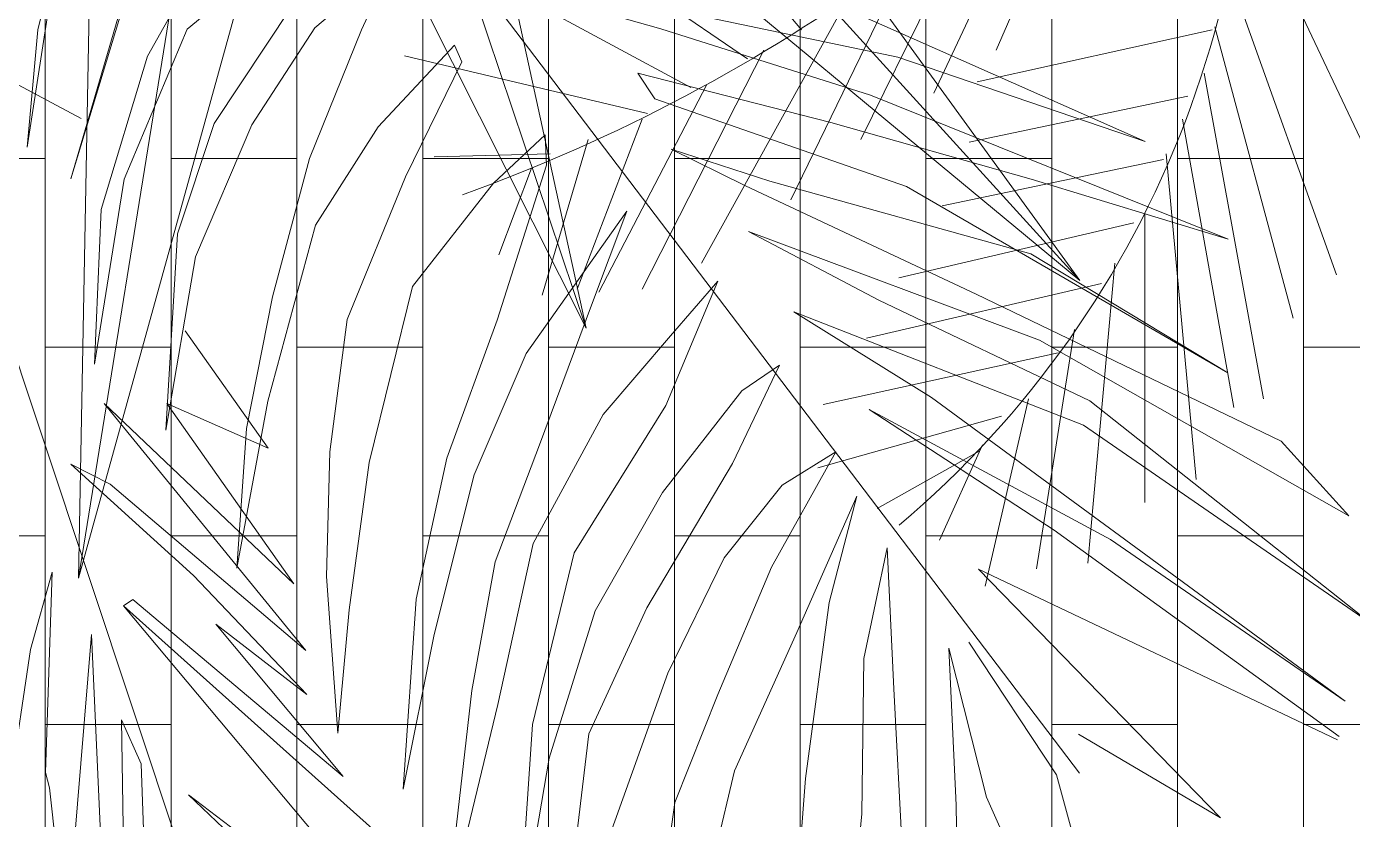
# Model space of a CAD drawing. Header units: metres. Extents: x 8 to 2416, y -346 to 476.
# Drawn here: x 36.892 to 38.32, y 40.29 to 41.144 of the extents above; entities that cross this region are included whole.
import ezdxf

# ---------------------------------------------------------------- set-up
doc = ezdxf.new("R2010")
doc.units = ezdxf.units.M
doc.linetypes.add('0', pattern=[0])
doc.layers.get('0').update_dxf_attribs({"color": 250, "linetype": '0', "lineweight": 20})
doc.layers.add('ARBOLES', color=86, linetype='Continuous', lineweight=0)
doc.layers.add('arboles oscuros', color=7, linetype='Continuous', lineweight=0, true_color=0x4d582c)
doc.layers.add('hatch piso', color=253, linetype='Continuous', lineweight=0, transparency=0.7)

# ---------------------------------------------------------------- blocks, each defined once
blk = doc.blocks.new('ARBUSTO 2')
at = {"layer": 'arboles oscuros', "color": 252, "true_color": 0x8da178}
for p in [(-1.09983748001946, 0.8006334353528928), (-0.5358230202971299, -1.250419957926198), (0.6435375006567483, -1.198547398107166)]:
    blk.add_line(p, (2.273736754432321e-13, 5.684341886080801e-14), dxfattribs=at)
for points in [[(2.273736754432321e-13, 5.684341886080801e-14), (-0.443255562289778, 0.452046263502524), (-1.09983748001946, 0.8006334353529212), (-0.5522900016483163, 0.3014719058714377), (2.273736754432321e-13, 5.684341886080801e-14)], [(2.273736754432321e-13, 5.684341886080801e-14), (-0.3420788781838837, -0.5327319766522578), (-0.5358230202971299, -1.250419957926169), (-0.1710172887908357, -0.605526748282017), (2.273736754432321e-13, 5.684341886080801e-14)], [(2.273736754432321e-13, 8.526512829121202e-14), (0.2032239390853192, -0.5996009910182636), (0.6435375006567483, -1.198547398107138), (0.3667923397808863, -0.5112464527296936), (2.273736754432321e-13, 8.526512829121202e-14)]]:
    blk.add_lwpolyline(points, dxfattribs=at)
blk = doc.blocks.new('PL MUEBLES 1N NASAS 09')
at = {"layer": 'hatch piso'}
h = blk.add_hatch(dxfattribs=at)
h.set_pattern_fill('AR-BRSTD', color=256, scale=0.002, angle=-90.00000000000001)
h.set_pattern_definition([(270, (-8.745879547549919, 232.0100725299206), (0.1354836, -2.178742458197296e-17), []), (0, (-8.745879547549919, 232.0100725299206), (0.1354836, 0.2032), [0.1354836, -0.1354836])])
edge = h.paths.add_edge_path()
edge.add_line((62.33047333544064, 47.14807486002906), (63.23047333544037, 47.14807486002911))
edge.add_line((63.23047333544037, 47.14807486002911), (63.23047333544059, 48.44807486002907))
edge.add_line((63.23047333544059, 48.44807486002907), (56.53309564073618, 48.44807486002884))
edge.add_line((56.53309564073618, 48.44807486002884), (56.53309564073629, 48.27307486002911))
edge.add_line((56.53309564073629, 48.27307486002911), (56.38309564073631, 48.27307486002911))
edge.add_line((56.38309564073631, 48.27307486002911), (56.38309564073633, 48.45357486002917))
edge.add_line((56.38309564073633, 48.45357486002917), (54.58787718628311, 48.45357486002946))
edge.add_line((54.58787718628311, 48.45357486002946), (54.58787718628315, 46.94807486002907))
edge.add_line((54.58787718628315, 46.94807486002907), (55.82569395206997, 46.94807486002912))
edge.add_arc((55.87547333544112, 46.99728881121364), 0.07000000000002685, 180.0000000000116, 224.6727403341577, ccw=False)
edge.add_line((55.80547333544109, 46.99728881121362), (55.80547333544109, 47.10728881121358))
edge.add_arc((55.8754733354411, 47.10728881121359), 0.07000000000000739, 90.00000000001171, 180.0000000000116, ccw=False)
edge.add_line((55.87547333544109, 47.1772888112136), (55.9854733354411, 47.1772888112136))
edge.add_arc((55.98547333544109, 47.10728881121359), 0.07000000000000739, -1.1709744285326451e-11, 89.9999999999884, ccw=False)
edge.add_line((56.05547333544109, 47.10728881121358), (56.05547333544109, 46.99728881121362))
edge.add_arc((55.98547333544108, 46.9972888112136), 0.0700000000000145, -44.67274033409598, 1.750777300912887e-11, ccw=False)
edge.add_line((56.03525271881227, 46.94807486002915), (59.0256939700979, 46.94807486002929))
edge.add_arc((59.07547333674199, 46.99728882813308), 0.07000000000004498, 179.9999999999884, 224.6727598081308, ccw=False)
edge.add_line((59.00547333674194, 46.99728882813309), (59.00547333674194, 47.10728882813305))
edge.add_arc((59.07547333674194, 47.10728882813305), 0.06999999999999318, 90, 180, ccw=False)
edge.add_line((59.07547333674194, 47.17728882813304), (59.18547333674195, 47.17728882813304))
edge.add_arc((59.18547333674195, 47.10728882813305), 0.06999999999999318, 0, 90, ccw=False)
edge.add_line((59.25547333674194, 47.10728882813305), (59.25547333674194, 46.99728882813309))
edge.add_arc((59.18547333674189, 46.99728882813309), 0.07000000000005002, -90, 0, ccw=False)
edge.add_line((59.18547333674189, 46.92728882813304), (59.07547333674199, 46.92728882813304))
edge.add_arc((59.07547333674199, 46.99728882813307), 0.0700000000000287, 229.9947977251994, 270, ccw=False)
edge.add_line((59.03047333544123, 46.94366980275089), (59.03047333544112, 44.97199442516524))
edge.add_arc((59.07547333674192, 44.91837539978317), 0.0699999999999629, 89.9999999999884, 130.0052022748909, ccw=False)
edge.add_line((59.07547333674194, 44.98837539978314), (59.18547333674195, 44.98837539978314))
edge.add_arc((59.18547333674195, 44.91837539978314), 0.06999999999999318, 0, 90, ccw=False)
edge.add_line((59.25547333674194, 44.91837539978314), (59.25547333674194, 44.80837539978319))
edge.add_arc((59.18547333674189, 44.80837539978319), 0.07000000000005002, -90, 0, ccw=False)
edge.add_line((59.18547333674189, 44.73837539978314), (59.07547333674199, 44.73837539978314))
edge.add_arc((59.07547333674198, 44.80837539978323), 0.07000000000009265, 229.9947977250752, 270.0000000000116, ccw=False)
edge.add_line((59.03047333544106, 44.7547563744011), (59.03047333544089, 41.1719944251663))
edge.add_arc((59.07547333674065, 41.11837539978324), 0.07000000000005885, 90.00000000001751, 130.0052022737088, ccw=False)
edge.add_line((59.07547333674063, 41.1883753997833), (59.18547333674053, 41.1883753997833))
edge.add_arc((59.18547333674053, 41.11837539978325), 0.07000000000005002, 0, 90, ccw=False)
edge.add_line((59.25547333674058, 41.11837539978325), (59.25547333674058, 41.00837539978329))
edge.add_arc((59.18547333674059, 41.00837539978329), 0.06999999999999318, -90, 0, ccw=False)
edge.add_line((59.18547333674059, 40.9383753997833), (59.07547333674057, 40.9383753997833))
edge.add_arc((59.07547333674057, 41.00837539978329), 0.06999999999999318, 180, 270, ccw=False)
edge.add_line((59.00547333674058, 41.00837539978329), (59.00547333674058, 41.11837539978325))
edge.add_arc((59.07547333674064, 41.11837539978322), 0.07000000000005713, 149.8480530798668, 179.9999999999767, ccw=False)
edge.add_line((59.01494459063377, 41.15353604390046), (56.03909236191515, 41.15353604390057))
edge.add_arc((55.98547333544103, 41.10853604390083), 0.07000000000006618, 2.9103830456733704e-11, 40.005200884535725, ccw=False)
edge.add_line((56.05547333544109, 41.10853604390087), (56.05547333544109, 40.99853604390091))
edge.add_arc((55.9854733354411, 40.99853604390091), 0.06999999999999318, -90, 0, ccw=False)
edge.add_line((55.9854733354411, 40.92853604390092), (55.87547333544109, 40.92853604390092))
edge.add_arc((55.87547333544109, 40.99853604390091), 0.06999999999999318, 180, 270, ccw=False)
edge.add_line((55.80547333544109, 40.99853604390091), (55.80547333544109, 41.10853604390087))
edge.add_arc((55.87547333544116, 41.10853604390083), 0.07000000000006423, 139.9947991154644, 179.9999999999709, ccw=False)
edge.add_line((55.82185430896703, 41.15353604390057), (50.43629332391805, 41.15353604390077))
edge.add_arc((50.38267429744407, 41.10853604390091), 0.07000000000003498, -3.490185918053612e-11, 40.005200884686076, ccw=False)
edge.add_line((50.4526742974441, 41.10853604390087), (50.4526742974441, 40.99853604390091))
edge.add_arc((50.38267429744411, 40.99853604390091), 0.06999999999999318, -90, 0, ccw=False)
edge.add_line((50.38267429744411, 40.92853604390092), (50.2726742974441, 40.92853604390092))
edge.add_arc((50.2726742974441, 40.99853604390091), 0.06999999999999318, 180, 270, ccw=False)
edge.add_line((50.2026742974441, 40.99853604390091), (50.2026742974441, 41.10853604390087))
edge.add_arc((50.27267429744415, 41.10853604390086), 0.07000000000005002, 139.9947991152424, 179.9999999999942, ccw=False)
edge.add_line((50.21905527097022, 41.1535360439008), (46.43047333544075, 41.15353604390094))
edge.add_line((46.43047333544075, 41.15353604390094), (46.43047333544064, 40.95353604390095))
edge.add_line((46.43047333544064, 40.95353604390095), (44.33047333544016, 40.95353604390101))
edge.add_line((44.33047333544016, 40.95353604390101), (44.33047333544033, 39.35357486002907))
edge.add_line((44.33047333544033, 39.35357486002907), (47.83047333544033, 39.35357486002907))
edge.add_line((47.83047333544033, 39.35357486002907), (47.83047333544062, 38.95357486002915))
edge.add_line((47.83047333544062, 38.95357486002915), (62.33047333543995, 38.95357486002904))
edge.add_line((62.33047333543995, 38.95357486002904), (62.33047333544064, 47.14807486002906))
blk = doc.blocks.new('A2')
at = {"layer": 'ARBOLES', "color": 87, "true_color": 0x4f6a34, "extrusion": (-5.0859915e-09, -1.3773533e-08, 1)}
for p, q in [((763.1741177946303, -219.9944056690025, -1.2345189252e-06), (703.4712403886535, -141.403523034509, -4.556931378e-07)), ((676.3607062756179, -143.6689092599053, -6.247794551e-07), (673.4414820639128, -155.9584107488732, -8.088964585e-07)), ((682.7788370386762, -147.2415939834727, -6.413453875e-07), (676.2775189692802, -168.7903402051649, -9.712134024e-07)), ((688.5328603648323, -148.1578509957425, -6.247005701e-07), (682.8919744791411, -158.232714823353, -7.921565368e-07)), ((686.3016338691392, -155.8888449771677, -7.425316695e-07), (694.8109904402548, -148.851543614241, -6.023246522e-07)), ((697.2927546512828, -155.7757075611305, -6.850726209999999e-07), (703.9655125503267, -150.1902789963704, -5.742039467e-07)), ((703.9655125503267, -150.1902789963704, -5.742039467e-07), (701.3296328822853, -155.9386088656069, -6.667848192e-07)), ((659.4531543457372, -154.1524685501191, -8.551667696e-07), (677.1646417739792, -163.5936322693801, -8.951244753e-07)), ((676.2775189692802, -168.7903402051649, -9.712134024e-07), (680.6637199938626, -153.7767009210187, -7.421143657e-07)), ((695.3175174797382, -153.9373751188854, -6.697983279e-07), (688.6299057174631, -164.0087734686433, -8.425302016e-07)), ((717.8247329021906, -153.2268523628938, -5.455404135e-07), (727.1244549137148, -155.8744914055949, -5.347094502e-07)), ((672.5108651875045, -166.0488726227411, -9.526108773e-07), (674.2299926638826, -154.9142852357403, -7.905048031e-07)), ((747.5278202288803, -158.2972147677415, -4.643075682e-07), (730.9036136309765, -154.8402678154705, -5.012437685e-07)), ((744.1380913839989, -154.6224076434811, -4.309326232e-07), (768.8496681456841, -165.5828338789777, -4.562135465e-07)), ((673.4414820639128, -155.9584107488732, -8.088964585e-07), (672.5108651875045, -166.0488726227411, -9.526108773e-07)), ((680.8756382347206, -168.8055668611381, -9.480371318e-07), (686.3016338691392, -155.8888449771677, -7.425316695e-07)), ((691.8818629530881, -164.1316931307701, -8.276838128e-07), (697.2927546512828, -155.7757075611305, -6.850726209999999e-07)), ((701.3296328822853, -155.9386088656069, -6.667848192e-07), (696.8442809236252, -167.0266545151126, -8.423188434e-07)), ((727.1244549137148, -155.8744914055949, -5.347094502e-07), (745.1617922091323, -161.5791280142918, -5.215447069e-07)), ((702.7598446041594, -164.3172478045304, -7.749142342e-07), (709.3252808421556, -157.2735075368675, -6.445052927e-07)), ((709.3252808421556, -157.2735075368675, -6.445052927e-07), (709.9560880711276, -158.6961700656651, -6.608921017e-07)), ((682.8919744791411, -158.232714823353, -7.921565368e-07), (678.8856699432022, -171.4158212639609, -9.941105187e-07)), ((709.9560880711276, -158.6961700656651, -6.608921017e-07), (705.1007429225641, -168.6241005306882, -8.223290234e-07)), ((768.8496681456841, -165.5828338789777, -4.562135465e-07), (747.5278202288803, -158.2972147677415, -4.643075682e-07)), ((741.7521330574175, -163.922996365365, -5.711695523e-07), (725.1305252066514, -159.6810055804253, -5.972797082e-07)), ((725.1305252066514, -159.6810055804253, -5.972797082e-07), (726.581161547609, -161.8914347964441, -6.203472038e-07)), ((726.581161547609, -161.8914347964441, -6.203472038e-07), (748.2759746863082, -169.4399729864652, -6.139776087e-07)), ((745.1617922091323, -161.5791280142918, -5.215447069e-07), (775.9994920682437, -173.9804123478359, -5.355139268e-07)), ((688.6299057174631, -164.0087734686433, -8.425302016e-07), (685.458161186839, -173.5310612462867, -9.898172119e-07)), ((687.0216897333684, -175.5175639081822, -1.0092262789e-06), (691.8818629530881, -164.1316931307701, -8.276838128e-07)), ((697.3485803279974, -172.7853813483208, -9.190719948e-07), (702.7598446041594, -164.3172478045304, -7.749142342e-07)), ((759.0071485578833, -168.802604509279, -5.506201341e-07), (741.7521330574175, -163.922996365365, -5.711695523e-07)), ((712.6877750822009, -169.1725930226997, -7.912961219e-07), (717.1502261796147, -165.0004194839497, -7.111345638e-07)), ((717.1502261796147, -165.0004194839497, -7.111345638e-07), (717.2537110955652, -167.6176053726618, -7.466561366e-07)), ((736.5016664392982, -168.9897658120512, -6.676606968e-07), (727.9873595240741, -166.2325758450092, -6.729881423e-07)), ((727.9873595240741, -166.2325758450092, -6.729881423e-07), (734.4068510436659, -169.3940474615047, -6.838832967e-07)), ((696.8442809236252, -167.0266545151126, -8.423188434e-07), (693.6646125915316, -178.9414586888192, -1.0225995575e-06)), ((717.2537110955652, -167.6176053726618, -7.466561366e-07), (713.0226130059361, -180.9495015987025, -9.518027776e-07)), ((678.3181137659698, -184.7598484057964, -1.1807915024e-06), (680.8756382347206, -168.8055668611381, -9.480371318e-07)), ((705.1007429225641, -168.6241005306882, -8.223290234e-07), (700.0880669619755, -180.9066706912646, -1.0169978356e-06)), ((758.9858558246033, -175.2324946150675, -6.392907322e-07), (736.5016664392982, -168.9897658120512, -6.676606968e-07)), ((775.9994920682437, -173.9804123478359, -5.355139268e-07), (759.0071485578833, -168.802604509279, -5.506201341e-07)), ((705.7050596899817, -178.0467419530378, -9.490385357e-07), (712.6877750822009, -169.1725930226997, -7.912961219e-07)), ((734.4068510436659, -169.3940474615047, -6.838832967e-07), (754.2639514526163, -178.7309075159723, -7.11491803e-07)), ((748.2759746863082, -169.4399729864652, -6.139776087e-07), (775.9613650157213, -185.4944007223982, -6.942961392e-07)), ((686.8773501200714, -230.1738004667925, -1.7627698652e-06), (666.9259317923667, -170.2941463989524, -1.0394882193e-06)), ((678.8856699432022, -171.4158212639609, -9.941105187e-07), (678.3181137659698, -184.7598484057964, -1.1807915024e-06)), ((715.5177473690771, -183.8362934884765, -9.788738688e-07), (724.1939666853311, -171.5658542151944, -7.657393914e-07)), ((724.1939666853311, -171.5658542151944, -7.657393914e-07), (721.1390740673164, -179.6679570045512, -8.928711291e-07)), ((685.458161186839, -173.5310612462867, -9.898172119e-07), (684.4676308940108, -190.4251195849081, -1.22754591e-06)), ((693.2609485860307, -187.9495441834946, -1.1487257518e-06), (697.3485803279974, -172.7853813483208, -9.190719948e-07)), ((759.7462666147497, -182.6743283478437, -7.379236317e-07), (734.6555358377902, -173.3201370112483, -7.366946118e-07)), ((734.6555358377902, -173.3201370112483, -7.366946118e-07), (745.8884084547266, -179.2265420322058, -7.609163817e-07)), ((684.4676308940108, -190.4251195849081, -1.22754591e-06), (687.0216897333684, -175.5175639081822, -1.0092262789e-06)), ((775.9613650157213, -185.4944007223982, -6.942961392e-07), (758.9858558246033, -175.2324946150675, -6.392907322e-07)), ((701.9912598065275, -193.2121429543883, -1.176808041e-06), (705.7050596899817, -178.0467419530378, -9.490385357e-07)), ((732.0244842255883, -177.6105263820973, -8.091699373e-07), (727.5403690525467, -188.3247398393947, -9.795486812e-07)), ((727.9341297672695, -182.3073021862821, -8.946646416e-07), (732.0244842255883, -177.6105263820973, -8.091699373e-07)), ((693.6646125915316, -178.9414586888192, -1.0225995575e-06), (691.4213795941517, -190.298611935743, -1.1904367461e-06)), ((745.8884084547266, -179.2265420322058, -7.609163817e-07), (764.065373656448, -187.9223202145448, -7.882400791e-07)), ((754.2639514526163, -178.7309075159723, -7.11491803e-07), (780.5400492955529, -191.3787719396243, -7.520575709e-07)), ((721.1390740673164, -179.6679570045512, -8.928711291e-07), (716.6506278295731, -191.6905785227724, -1.0812933023e-06)), ((763.5350793267507, -190.0140398661554, -8.197475211e-07), (738.5578575609488, -180.2490062832775, -8.122824461e-07)), ((738.5578575609488, -180.2490062832775, -8.122824461e-07), (750.4214148982048, -187.6154550916225, -8.534065201e-07)), ((700.0880669619755, -180.9066706912646, -1.0169978356e-06), (698.5923706091638, -192.3036827370593, -1.1815820557e-06)), ((713.0226130059361, -180.9495015987025, -9.518027776e-07), (708.6840690650554, -192.8604689040426, -1.137924676e-06)), ((693.2842218179737, -191.989086817105, -1.204246158e-06), (686.1400926185032, -181.871887309248, -1.1012315572e-06)), ((722.1546056087487, -189.0919592785986, -1.0175079504e-06), (727.9341297672695, -182.3073021862821, -8.946646416e-07)), ((786.3879011687039, -197.8280969602664, -8.11145437e-07), (759.7462666147497, -182.6743283478437, -7.379236317e-07)), ((711.0344990899298, -194.2888249102803, -1.1456439175e-06), (715.5177473690771, -183.8362934884765, -9.788738688e-07)), ((737.3463728417058, -184.8431628069682, -8.817218134e-07), (733.2809004965918, -193.3157548095138, -1.0190962964e-06)), ((734.0867414206383, -187.037995815108, -9.285308758e-07), (737.3463728417058, -184.8431628069682, -8.817218134e-07)), ((727.2539297801892, -195.8004905038345, -1.0839730071e-06), (734.0867414206383, -187.037995815108, -9.285308758e-07)), ((696.5162468411528, -209.4204963788957, -1.4279002006e-06), (679.1660422655033, -188.1292200602775, -1.2228870968e-06)), ((679.1660422655033, -188.1292200602775, -1.2228870968e-06), (695.4885846041523, -203.6600359663208, -1.3537849905e-06)), ((695.4885846041523, -203.6600359663208, -1.3537849905e-06), (684.5492067318418, -188.1470457623963, -1.1957538911e-06)), ((684.5492067318418, -188.1470457623963, -1.1957538911e-06), (693.2842218179737, -191.989086817105, -1.204246158e-06)), ((690.5964735682593, -202.3333655211451, -1.3603932864e-06), (693.2609485860307, -187.9495441834946, -1.1487257518e-06)), ((727.5403690525467, -188.3247398393947, -9.795486812e-07), (719.64783396933, -201.0089929467751, -1.1943970257e-06)), ((750.4214148982048, -187.6154550916225, -8.534065201e-07), (786.0733606279377, -213.7898067131177, -1.032594323e-06)), ((764.065373656448, -187.9223202145448, -7.882400791e-07), (788.3385043981012, -207.1056612853762, -9.290095237e-07)), ((716.0990407702733, -200.2121884663996, -1.2014713449e-06), (722.1546056087487, -189.0919592785986, -1.0175079504e-06)), ((765.8576564636243, -199.8535893963999, -9.434602734e-07), (745.0721689419554, -188.6444797817955, -8.94786045e-07)), ((745.0721689419554, -188.6444797817955, -8.94786045e-07), (761.0004554809633, -199.0524507951702, -9.571294473e-07)), ((691.4213795941517, -190.298611935743, -1.1904367461e-06), (690.5964735682593, -202.3333655211451, -1.3603932864e-06)), ((788.3385043981012, -207.1056612853762, -9.290095237e-07), (763.5350793267507, -190.0140398661554, -8.197475211e-07)), ((716.6506278295731, -191.6905785227724, -1.0812933023e-06), (712.8415130134019, -201.7715070608393, -1.2395164294e-06)), ((780.5400492955529, -191.3787719396243, -7.520575709e-07), (786.3879011687039, -197.8280969602664, -8.11145437e-07)), ((698.5923706091638, -192.3036827370593, -1.1815820557e-06), (698.2951613861328, -203.0317621561295, -1.3308572149e-06)), ((708.6840690650554, -192.8604689040426, -1.137924676e-06), (706.0270223162012, -205.0013064405911, -1.3186606192e-06)), ((742.18154009162, -192.2984898021195, -9.598163862e-07), (736.6532980120987, -202.224192267785, -1.1246449684e-06)), ((737.5738888777491, -195.1617611749502, -1.0226882236e-06), (742.18154009162, -192.2984898021195, -9.598163862e-07)), ((686.8553206498599, -202.9585450575396, -1.3880316893e-06), (676.2702140016639, -193.3533202057494, -1.3095695703e-06)), ((676.2702140016639, -193.3533202057494, -1.3095695703e-06), (679.6663802696476, -195.0842068514916, -1.3161371219e-06)), ((700.2669329166455, -205.916820466537, -1.3605662474e-06), (701.9912598065275, -193.2121429543883, -1.176808041e-06)), ((733.2809004965918, -193.3157548095138, -1.0190962964e-06), (725.9125938810002, -205.7400576226188, -1.2276979855e-06)), ((679.6663802696476, -195.0842068514916, -1.3161371219e-06), (696.5162468411528, -209.4204963788957, -1.4279002006e-06)), ((707.5870852216987, -208.0345349706491, -1.3525044257e-06), (711.0344990899298, -194.2888249102803, -1.1456439175e-06)), ((732.5811420036923, -201.4256542075832, -1.1343572289e-06), (737.5738888777491, -195.1617611749502, -1.0226882236e-06)), ((721.4631401310883, -205.9870085732865, -1.2537292564e-06), (727.2539297801892, -195.8004905038345, -1.0839730071e-06)), ((738.8402084278919, -207.8763417610339, -1.1913724281e-06), (744.0006846990213, -196.1176300914356, -1.0031672869e-06)), ((744.0006846990213, -196.1176300914356, -1.0031672869e-06), (741.6152219086692, -205.2686864045865, -1.1413421061e-06)), ((761.0004554809633, -199.0524507951702, -9.571294473e-07), (785.5399705526103, -216.8161022624042, -1.0769899219e-06)), ((786.0733606279377, -213.7898067131177, -1.032594323e-06), (765.8576564636243, -199.8535893963999, -9.434602734e-07)), ((713.0624674245003, -214.0714086897717, -1.4078057577e-06), (716.0990407702733, -200.2121884663996, -1.2014713449e-06)), ((719.64783396933, -201.0089929467751, -1.1943970257e-06), (716.0474206036981, -215.8009331464314, -1.4164459734e-06)), ((744.5898992191215, -210.1010066769596, -1.1927710453e-06), (746.6027696075058, -200.5748820019893, -1.0513252114e-06)), ((746.6027696075058, -200.5748820019893, -1.0513252114e-06), (747.1980502046831, -212.7264877355258, -1.2156681615e-06)), ((712.8415130134019, -201.7715070608393, -1.2395164294e-06), (710.8234446737773, -212.8677222046834, -1.4026143929e-06)), ((727.7257966168455, -211.3535861677184, -1.2957941723e-06), (732.5811420036923, -201.4256542075832, -1.1343572289e-06)), ((674.6693023229267, -202.6565081315065, -1.4458495591e-06), (672.8153718681928, -209.3420142534484, -1.5473616725e-06)), ((674.0887471092859, -219.9257590125807, -1.6866608543e-06), (674.6693023229267, -202.6565081315065, -1.4458495591e-06)), ((696.6158930768547, -213.1965592861434, -1.4794031276e-06), (686.8553206498599, -202.9585450575396, -1.3880316893e-06)), ((698.2951613861328, -203.0317621561295, -1.3308572149e-06), (699.2971998171903, -216.5305209218748, -1.5116864549e-06)), ((736.6532980120987, -202.224192267785, -1.1246449684e-06), (732.0187849980031, -213.1995925331547, -1.2993860995e-06)), ((785.4052281929414, -217.1220466468012, -1.0818891555e-06), (754.4668414845282, -202.3990710407006, -1.0364541367e-06)), ((754.4668414845282, -202.3990710407006, -1.0364541367e-06), (775.3217395494576, -223.8264691909785, -1.2255172777e-06)), ((680.8279785794703, -205.5554305648489, -1.4544549878e-06), (681.6147558639336, -205.0346665051652, -1.4432806843e-06)), ((703.1172054214529, -225.5172565239, -1.616037038e-06), (680.8279785794703, -205.5554305648489, -1.4544549878e-06)), ((708.6029092878307, -238.7396203638384, -1.7702554592e-06), (680.8279785794703, -205.5554305648489, -1.4544549878e-06)), ((681.6147558639336, -205.0346665051652, -1.4432806843e-06), (699.7326757634315, -220.272360769374, -1.5610099824e-06)), ((706.0270223162012, -205.0013064405911, -1.3186606192e-06), (704.9260758333197, -221.371630440367, -1.549737221e-06)), ((741.6152219086692, -205.2686864045865, -1.1413421061e-06), (739.5836590080456, -220.4396576961725, -1.360632491e-06)), ((699.2971998171903, -216.5305209218748, -1.5116864549e-06), (700.2669329166455, -205.916820466537, -1.3605662474e-06)), ((717.4958276279924, -218.6842592146268, -1.4487929743e-06), (721.4631401310883, -205.9870085732865, -1.2537292564e-06)), ((725.9125938810002, -205.7400576226188, -1.2276979855e-06), (720.9046215710422, -216.6020715616626, -1.4027767971e-06)), ((699.7326757634315, -220.272360769374, -1.5610099824e-06), (688.7853755249582, -207.1518871194703, -1.4359725818e-06)), ((688.7853755249582, -207.1518871194703, -1.4359725818e-06), (696.6158930768547, -213.1965592861434, -1.4794031276e-06)), ((733.4549386067497, -219.7838434022931, -1.3827702309e-06), (738.8402084278919, -207.8763417610339, -1.1913724281e-06)), ((678.0533364447185, -208.0509362947656, -1.5029387245e-06), (675.8719935159006, -234.5859938142767, -1.8795145057e-06)), ((679.5182053271872, -239.8317565302341, -1.9332225892e-06), (678.0533364447185, -208.0509362947656, -1.5029387245e-06)), ((704.9260758333197, -221.371630440367, -1.549737221e-06), (707.5870852216987, -208.0345349706491, -1.3525044257e-06)), ((761.1923190097789, -220.137376487478, -1.2465675502e-06), (753.6413092294935, -208.710406701114, -1.1275821765e-06)), ((672.8153718681928, -209.3420142534484, -1.5473616725e-06), (671.0567565844592, -221.1119913435619, -1.7184201424e-06)), ((744.433433395379, -223.4837787613495, -1.3778948817e-06), (744.5898992191215, -210.1010066769596, -1.1927710453e-06)), ((752.5481623695167, -222.7255970867993, -1.326180599e-06), (751.9199543500263, -209.2280763295032, -1.1434671124e-06)), ((751.9199543500263, -209.2280763295032, -1.1434671124e-06), (755.1672060294086, -222.0613666374929, -1.3037113652e-06)), ((722.1792350600168, -226.8119844723126, -1.5369206958e-06), (727.7257966168455, -211.3535861677184, -1.2957941723e-06)), ((710.8234446737773, -212.8677222046834, -1.4026143929e-06), (708.5518617935816, -232.7856012268491, -1.6885072075e-06)), ((732.0187849980031, -213.1995925331547, -1.2993860995e-06), (728.3244201234364, -222.4958489727926, -1.4462179024e-06)), ((747.1980502046831, -212.7264877355258, -1.2156681615e-06), (748.0758079850023, -229.8884186533403, -1.4475843143e-06)), ((708.5518617935816, -232.7856012268491, -1.6885072075e-06), (713.0624674245003, -214.0714086897717, -1.4078057577e-06)), ((682.3530084891688, -219.1680727229495, -1.6341928743e-06), (680.6458894200892, -215.3866864201215, -1.5907922184e-06)), ((680.6458894200892, -215.3866864201215, -1.5907922184e-06), (680.9231348463428, -233.523269932, -1.8391869815e-06)), ((716.0474206036981, -215.8009331464314, -1.4164459734e-06), (714.8275156268406, -234.2269562331986, -1.6764418362e-06)), ((720.9046215710422, -216.6020715616626, -1.4027767971e-06), (719.4047154302395, -229.2701087574115, -1.5848889349e-06)), ((775.3217395494576, -223.8264691909785, -1.2255172777e-06), (763.1063734176621, -216.6330594930164, -1.1885658601e-06)), ((683.1730821813704, -242.460703253111, -1.950843801e-06), (682.3530084891688, -219.1680727229495, -1.6341928743e-06)), ((714.8275156268406, -234.2269562331986, -1.6764418362e-06), (717.4958276279924, -218.6842592146268, -1.4487929743e-06)), ((674.4582464598282, -221.235405268182, -1.7028200396e-06), (674.0887471092859, -219.9257590125807, -1.6866608543e-06)), ((729.4738860641008, -236.6306158847772, -1.6350574065e-06), (733.4549386067497, -219.7838434022931, -1.3827702309e-06)), ((739.5836590080456, -220.4396576961725, -1.360632491e-06), (738.4901410170481, -234.566996213736, -1.5607774771e-06)), ((764.4430363185543, -231.9239409275351, -1.3923770636e-06), (761.1923190097789, -220.137376487478, -1.2465675502e-06)), ((675.8719935159006, -234.5859938142767, -1.8795145057e-06), (674.4582464598282, -221.235405268182, -1.7028200396e-06)), ((686.4189757005191, -221.8357645746091, -1.6502569414e-06), (704.1574934236234, -238.7544574347851, -1.7930691653e-06)), ((686.4189757005191, -221.8357645746091, -1.6502569414e-06), (708.6029092878307, -238.7396203638384, -1.7702554592e-06)), ((728.3244201234364, -222.4958489727926, -1.4462179024e-06), (726.3332116784245, -236.769749648428, -1.6529472131e-06)), ((752.7687456649107, -235.1376470336083, -1.4960164934e-06), (752.5481623695167, -222.7255970867993, -1.326180599e-06)), ((755.1672060294086, -222.0613666374929, -1.3037113652e-06), (759.7315305352921, -232.2821750732563, -1.4212738917e-06)), ((742.9261016682241, -238.3948017545362, -1.5909386248e-06), (744.433433395379, -223.4837787613495, -1.3778948817e-06))]:
    blk.add_line(p, q, dxfattribs=at)
blk = doc.blocks.new('arbol4')
at = {"layer": 'ARBOLES', "color": 252, "true_color": 0x8da178}
for p, q in [((1294.105728919559, 72.28918169604015), (1294.083087787249, 72.38729736698599)), ((1294.129785122636, 72.25295437138277), (1294.109974131866, 72.37824053582165)), ((1294.151011184177, 72.21823651858551), (1294.136860476484, 72.37522159209959)), ((1294.081672716481, 72.31333324581112), (1294.059031584172, 72.36314581721501)), ((1294.080257645711, 72.31635218953136), (1294.026484956476, 72.34654162674644)), ((1294.166576962639, 72.19257549695442), (1294.166576962639, 72.34352268302439)), ((1294.177897528793, 72.16087658787922), (1294.193463307255, 72.33144690813981)), ((1294.091578211865, 72.29823852720449), (1293.995353399553, 72.3254090206957)), ((1294.186387953409, 72.14276292555053), (1294.213274298026, 72.29371011162232)), ((1294.12129469802, 72.26503014626917), (1293.998183541092, 72.2922006397622)), ((1294.197708519564, 72.11861137577955), (1294.228840076489, 72.28918169604015)), ((1294.14393583033, 72.2288028216118), (1294.020824673399, 72.25748278696494)), ((1294.203368802641, 72.09445982600857), (1294.244405854951, 72.24691648394048)), ((1293.875072384161, 72.15332922857681), (1293.851016181084, 72.23484070905408)), ((1293.903373799548, 72.14276292555053), (1293.869412101084, 72.23182176533203)), ((1293.93733549801, 72.12464926322184), (1293.880732667239, 72.23333123719397)), ((1293.967051984167, 72.10653560089315), (1293.903373799548, 72.23182176533203)), ((1294.160916679562, 72.19710391253659), (1294.037805522631, 72.22578387788974)), ((1294.210444156487, 72.0657798606536), (1294.26704698726, 72.22427440602962)), ((1294.01799453186, 72.06728933251554), (1293.934505356473, 72.21823651858551)), ((1293.845355898006, 72.16842394718344), (1293.828375048774, 72.21370810300334)), ((1294.04205073494, 72.05974197321314), (1293.98120269186, 72.18502813765201)), ((1294.176482458023, 72.16389553160127), (1294.06044665494, 72.18804708137225)), ((1293.855261393391, 72.16087658787922), (1293.794413350311, 72.16238605974115)), ((1294.189218094948, 72.13068715066595), (1294.074597362634, 72.15483870043693)), ((1294.220349651873, 72.02804306413793), (1294.282612765722, 72.1593671160191)), ((1294.077427504172, 72.0325714797201), (1294.01799453186, 72.15332922857681)), ((1293.906203941086, 72.13974398183029), (1293.778847571849, 72.10955454461521)), ((1293.928845073396, 72.12615873508378), (1293.811394199543, 72.06276091693337)), ((1294.12129469802, 71.99030626761862), (1294.056201442633, 72.12917767880401)), ((1294.201953731871, 72.09596929786869), (1294.078842574942, 72.12313979136172)), ((1293.958561559551, 72.11106401647532), (1293.856676464161, 72.04162831088445)), ((1294.153841325716, 71.95860735854342), (1294.088748070327, 72.10653560089315)), ((1293.986862974937, 72.09596929786869), (1293.916109436471, 72.01143887366936))]:
    blk.add_line(p, q, dxfattribs=at)
for centre, radius, start, end in [((1293.702821612465, 71.95886114143661), 0.5191167260759093, 351.9349947441569, 49.79031302169275), ((1294.005731064203, 72.2820417892018), 0.4487498709647919, 298.0575195194563, 7.072313305644359), ((1293.502411078797, 71.33185270536899), 0.9041408776769454, 37.80191212544985, 70.15794422631232), ((1294.365524868953, 72.14068272958878), 0.2948990640931313, 239.7143752216242, 357.8335244943124)]:
    blk.add_arc(centre, radius, start, end, dxfattribs=at)

msp = doc.modelspace()

# ---------------------------------------------------------------- block references
msp.add_blockref('PL MUEBLES 1N NASAS 09', (-11.87892169482075, 3.552713678800501e-15))
at = {"layer": 'ARBOLES', "xscale": 0.0125, "yscale": 0.0125, "zscale": 0.0125}
msp.add_blockref('A2', (28.48620033971957, 43.09001496474767, 2.552721577047787e-09), dxfattribs=at)
at = {"layer": 'ARBOLES', "xscale": -2.056126495412678, "yscale": 2.056126495412678, "zscale": 2.056126495412678, "rotation": 180}
msp.add_blockref('arbol4', (-2622.874047496703, 189.3790390219046, 1.808265492704779e-08), dxfattribs=at)
at = {"layer": 'arboles oscuros'}
for p, xscale, yscale, zscale, rotation in [((37.15460954041902, 41.83008637414798), 0.9529508504097018, 0.9529508504097018, 0.9529508504097018, 14.02447005196064), ((37.15807635107814, 41.81897955538682), 0.7754526281055341, 0.7754526281055341, 0.7754526281055341, 144.6685050625734)]:
    msp.add_blockref('ARBUSTO 2', p, dxfattribs=dict(at, xscale=xscale, yscale=yscale, zscale=zscale, rotation=rotation))

doc.saveas('drawing.dxf')
